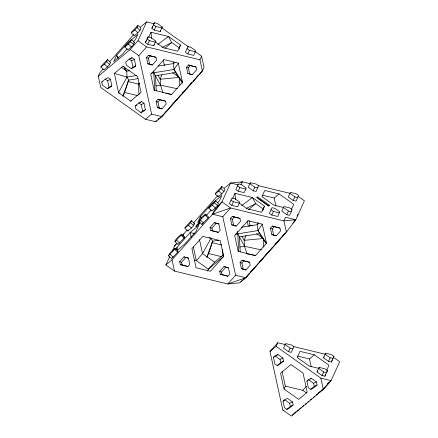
<?xml version="1.0" encoding="UTF-8"?>
<svg xmlns="http://www.w3.org/2000/svg" width="438" height="438" viewBox="0 0 438 438"><rect width="100%" height="100%" fill="white"/><g stroke="black" fill="none" stroke-linecap="round" stroke-linejoin="round"><path stroke-width="0.66" d="M174.089 62.229C171.554 70.43 179.016 76.699 182.536 83.231M206.971 257.265L208.658 253.558L212.654 241.212L211.006 238.168L209.112 237.62M258.272 222.674C255.206 230.766 262.499 237.363 266.151 243.758M122.81 96.086L128.684 80.121L127.036 77.077L126.708 71.126L123.806 66.62M174.138 62.251L173.667 63.532L158.184 66.034M179.071 48.842L180.478 45.015L168.433 36.458L151.001 32.237L148.685 37.318M206.785 257.177L212.654 241.212L218.715 240.232M258.113 223.342L257.643 224.623L241.48 227.234M262.811 210.574L264.453 206.101L252.408 197.543L234.971 193.328L232.655 198.409M161.792 74.958L160.193 79.229L160.516 85.18L163.024 92.796M245.992 235.436L244.169 240.32L244.492 246.271L246.999 253.887M100.882 67.069L101.342 66.061L107.534 59.584L110.584 62.42L109.626 64.512L107.469 66.937L103.932 69.899L100.882 67.069L104.425 64.107L106.582 61.676L107.534 59.584M194.959 51.46L201.589 56.168L204.053 67.414L202.4 71.044L161.89 116.617L155.753 121.753L145.498 119.273L100.762 87.485L98.298 76.239L99.952 72.609L103.1 69.062M124.814 47.041L125.273 46.039L129.768 40.98L131.466 39.557L134.515 42.393L133.557 44.49L131.4 46.915L127.863 49.877L124.814 47.041L128.356 44.079L130.513 41.654L131.466 39.557M131.263 32.883L131.723 31.881L137.915 25.404L140.965 28.24L140.012 30.331L137.855 32.757L134.313 35.719L131.263 32.883L134.805 29.921L136.963 27.495L137.915 25.404M98.298 76.239L130.206 49.538L137.997 40.778L146.599 21.9L154.291 23.761M155.808 41.095L153.711 45.694L147.798 44.265L145.411 42.568L148.006 36.885L150.847 37.569L155.808 41.095L155.348 42.103L149.435 40.668L147.053 38.977L148.006 36.885M162.257 26.942L160.166 31.541L154.247 30.107L151.866 28.415L154.455 22.727L157.297 23.417L162.257 26.942L161.803 27.944L155.884 26.515L153.503 24.824L154.455 22.727M145.411 42.568L146.369 40.477M151.866 28.415L152.818 26.318M122.996 96.174L124.682 92.473L128.684 80.121L138.112 78.599M147.798 44.265L149.435 40.668M154.247 30.107L155.884 26.515M153.711 45.694L154.171 44.692M160.166 31.541L160.62 30.534M180.478 45.015L177.669 51.186L163.308 47.709L155.183 41.933M155.753 121.753L156.311 120.538M187.798 53.945L193.716 55.38L195.808 50.781L190.848 47.255L188.006 46.565L185.416 52.253L187.798 53.945L189.435 50.354L195.353 51.788M202.4 71.044L199.936 59.798L201.589 56.168M202.422 70.031L201.694 71.64L193.142 81.26M168.466 255.797L169.418 253.701L171.576 251.275L175.118 248.313L178.162 251.149L177.708 252.151L171.51 258.634L168.466 255.797L174.658 249.321L175.118 248.313M174.915 241.639L175.868 239.548L178.025 237.117L181.567 234.155L184.612 236.991L184.157 237.998L177.965 244.475L174.915 241.639L181.108 235.162L181.567 234.155M297.966 196.279L304.421 200.867L295.82 219.739L286.375 232.135L245.866 277.708L239.728 282.844L227.815 283.994L174.483 271.084L165.876 264.968L169.763 256.444M172.26 250.963L174.477 246.096L176.53 243.397M184.858 228.154L185.312 227.152L191.51 220.675L194.554 223.506L193.601 225.603L191.444 228.028L187.902 230.99L184.858 228.154L188.395 225.192L190.552 222.767L191.51 220.675M175.879 249.687L176.908 247.432L190.152 232.529L198.743 225.346L195.928 231.516L185.022 243.785L177.198 250.328M182.821 236.12L183.922 233.7L187.075 230.153M187.902 230.99L188.362 229.988M198.847 221.617L199.799 219.52L201.956 217.095L205.499 214.133L208.548 216.969L208.088 217.971L201.896 224.453L198.847 221.617L205.039 215.14L205.499 214.133M208.789 208.132L209.244 207.125L213.739 202.071L215.441 200.648L218.485 203.484L217.533 205.581L215.376 208.006L211.833 210.968L208.789 208.132L212.326 205.17L214.483 202.745L215.441 200.648M215.239 193.974L215.699 192.972L221.891 186.495L224.94 189.326L223.982 191.422L221.825 193.848L218.288 196.81L215.239 193.974L218.781 191.012L220.938 188.586L221.891 186.495M201.896 224.453L202.372 223.402M218.288 196.81L218.743 195.808M165.876 264.968L172.014 259.833L212.523 214.259L214.177 210.629L221.967 201.863L230.569 182.991L242.482 181.841L250.383 183.757M231.768 205.356L237.686 206.785L239.783 202.186L234.817 198.66L231.976 197.976L229.386 203.659L231.768 205.356L233.405 201.759L239.323 203.194M238.217 191.198L244.136 192.627L246.233 188.033L241.267 184.502L238.431 183.818L235.836 189.506L238.217 191.198L239.86 187.606L245.773 189.035M241.103 184.869L242.482 181.841L240.55 182.515M207.519 271.056L208.362 269.206L214.593 262.198L223.462 254.774M253.208 190.793L256.049 191.483L258.639 185.794L256.257 184.102L250.339 182.668L248.242 187.267L253.208 190.793L254.845 187.201L257.686 187.891M257.391 198.047L257.862 197.023L269.907 205.581L268.527 205.712L256.487 197.155L257.862 197.023M249.518 226.369L250.049 225.209L249.041 220.615M264.453 206.101L261.639 212.277L247.278 208.8L239.153 203.024M271.768 215.036L277.687 216.471L279.783 211.872L274.818 208.346L271.982 207.656L269.386 213.344L271.768 215.036L273.405 211.444L279.324 212.873M286.759 214.636L289.6 215.321L292.19 209.632L289.808 207.941L283.89 206.512L281.793 211.105L286.759 214.636L288.396 211.039L291.237 211.729M293.208 200.478L296.05 201.162L298.639 195.479L296.258 193.788L290.339 192.353L288.248 196.952L293.208 200.478L294.845 196.886L297.687 197.571M291.418 209.408L293.734 204.327L279.11 193.935L264.749 190.459L261.935 196.629L273.98 205.187L283.671 207.53M286.928 230.925L286.375 232.135L283.906 220.889L285.56 217.259L295.82 219.739L292.787 223.15M297.074 216.027L297.911 214.182M333.252 357.178L339.702 361.761L331.101 380.638L323.31 389.398L291.401 416.1L282.8 409.99L269.972 351.5L276.11 346.37L277.763 342.74L285.669 344.651M288.489 351.692L291.33 352.376L293.92 346.688L291.538 344.996L285.625 343.567L283.528 348.166L288.489 351.692L290.126 348.095L292.967 348.785M284.01 389.01L280.555 373.264L290.985 364.536L303.03 373.094L307.224 392.213L298.634 399.401L284.01 389.01L285.33 386.108L282.165 371.67M317.079 372.004L319.176 367.405L325.089 368.84L327.471 370.532L324.881 376.215L322.04 375.53L317.079 372.004L317.534 370.997M319.176 367.405L318.716 368.407L323.677 371.939L326.518 372.623L327.471 370.532M323.529 357.846L325.626 353.247L331.544 354.681L333.926 356.373L331.331 362.062L328.495 361.372L323.529 357.846L323.989 356.839M325.626 353.247L325.166 354.254L330.132 357.78L332.968 358.465L333.926 356.373M322.04 375.53L323.677 371.939M328.495 361.372L330.132 357.78M326.699 370.302L329.015 365.221L314.391 354.829L300.03 351.353L297.221 357.523L309.266 366.08L318.952 368.424M324.881 376.215L325.834 374.123M331.331 362.062L332.289 359.965M136.464 75.55L127.036 77.077L118.578 92.549L119.174 93.655M211.006 238.168L202.548 253.635L196.317 260.648L194.379 260.177M151.17 73.173L173.995 69.483L178.315 63.088L163.96 59.612L150.716 74.509L154.165 90.255L171.603 94.477L182.509 82.207L178.315 63.088M235.146 234.264L257.966 230.574L262.291 224.174L247.93 220.703L234.686 235.6L238.141 251.346L255.578 255.568L266.485 243.298L262.291 224.174M182.69 235.316L183.922 233.7M212.523 214.259L230.574 207.979L222.783 216.744L212.523 214.259L221.967 201.863L230.574 207.979L283.906 220.889L295.82 219.739M109.401 61.977L133.71 34.629M127.179 48.875L122.322 54.339L113.732 61.528L116.546 55.352L127.453 43.083L137.882 34.356L135.566 39.436L133.36 41.922M145.498 119.273L151.636 114.137L138.808 55.653L146.599 46.888L199.936 59.798M146.462 57.504L148.438 55.281L155.988 57.312L156.618 60.17L152.304 65.021L147.83 63.734L146.462 57.504L148.334 58.161L149.697 64.391M148.334 58.161L150.311 55.938L155.988 57.312M139.279 83.05L138.397 84.047L138.972 94.624M156.081 101.37L158.058 99.141L165.608 101.178L166.232 104.03L161.918 108.887L157.445 107.595L156.081 101.37L157.948 102.027L159.317 108.257M186.462 67.189L188.439 64.961L195.989 66.998L196.618 69.85L192.304 74.706L187.831 73.414L186.462 67.189L188.335 67.846L189.698 74.077M157.948 102.027L159.93 99.804L165.608 101.178M188.335 67.846L190.311 65.623L195.989 66.998M163.171 114.767L161.222 116.661M164.973 112.741L166.325 111.225M170.825 106.16L177.576 98.566M178.928 97.044L180.73 95.019M182.531 92.993L183.429 91.98M187.031 87.928L191.981 82.36M192.884 81.348L195.134 78.813M196.481 77.296L197.834 75.774M174.685 102.021L162.082 116.201L158.134 119.503M175.583 101.008L191.789 82.777M193.377 223.062L217.681 195.72M174.477 246.096L177.078 243.172M200.1 221.737L196.383 225.521L195.89 226.61L200.067 222.438M206.298 215.43L211.154 209.966M217.336 203.013L219.542 200.527L221.858 195.447L211.428 204.174L200.516 216.443L197.708 222.614L199.728 220.927M198.425 225.017L199.202 224.141M179.668 261.689L183.982 256.832L188.455 258.124L189.824 264.349L187.842 266.578L180.292 264.541L179.668 261.689L181.54 262.346L182.164 265.198M210.048 227.508L214.363 222.652L218.836 223.938L220.204 230.169L218.228 232.392L210.678 230.361L210.048 227.508L211.921 228.165L212.545 231.018M181.54 262.346L185.854 257.489L188.455 258.124M211.921 228.165L216.235 223.309L218.836 223.938M230.437 218.595L232.414 216.372L239.964 218.403L240.588 221.261L236.274 226.112L231.801 224.825L230.437 218.595L232.304 219.252L233.673 225.482M232.304 219.252L234.281 217.029L239.964 218.403M223.703 256.372L210.459 271.27L196.098 267.793L191.904 248.674L202.81 236.405L220.248 240.626L223.703 256.372L208.362 269.206L196.317 260.648L193.306 246.917M219.668 271.368L223.982 266.518L228.455 267.804L229.824 274.035L227.848 276.258L220.298 274.226L219.668 271.368L221.54 272.025L222.165 274.883M221.54 272.025L225.855 267.175L228.455 267.804M240.057 262.461L242.033 260.232L249.583 262.269L250.207 265.121L245.893 269.978L241.42 268.686L240.057 262.461L241.924 263.118L243.287 269.348M270.438 228.28L272.414 226.052L279.964 228.089L280.588 230.941L276.274 235.797L271.801 234.505L270.438 228.28L272.305 228.937L273.673 235.168M241.924 263.118L243.9 260.895L249.583 262.269M272.305 228.937L274.287 226.714L279.964 228.089M235.606 275.228L227.815 283.994L245.866 277.708L235.606 275.228L222.783 216.744M294.243 221.31L295.108 220.336M246.244 276.871L249.397 273.328M250.295 272.316L252.545 269.781M253.898 268.264L255.25 266.742M259.301 262.187L266.95 253.575M267.853 252.567L269.655 250.541M271.45 248.516L272.354 247.503M275.053 244.464L284.059 234.335M246.057 277.292L263.61 257.544M264.508 256.531L280.714 238.299M282.067 236.777L285.664 232.726M269.972 351.5L277.763 342.74M285.33 386.108L302.767 390.324L306.403 386.234M323.885 388.145L324.733 387.187M327.279 384.323L328.976 382.418M327.547 384.23L328.401 383.266M330.394 381.23L323.501 388.982L316.22 395.076M140.461 27.036L146.599 21.9M133.661 43.105L134.515 42.393M101.704 82.076L105.24 79.114L108.06 77.696L110.442 79.388L111.865 85.875L110.162 87.299L107.348 88.717L102.388 85.191L101.704 82.076L102.826 81.506M129.172 59.086L125.635 62.048L126.319 65.163L131.28 68.689L134.094 67.277L135.796 65.853L134.373 59.365L131.991 57.674L129.172 59.086L131.559 60.783L132.977 67.271L131.28 68.689M130.475 58.944L131.991 57.674M114.384 73.425L122.974 66.237L137.598 76.628L141.052 92.374L130.623 101.107L118.578 92.549L114.384 73.425L127.036 77.077M107.348 88.717L109.046 87.293L111.865 85.875M164.951 48.224L171.734 42.552L179.394 47.994M135.254 105.914L138.791 102.952L141.605 101.534L143.993 103.231L145.411 109.719L143.713 111.137L140.899 112.555L135.933 109.029L135.254 105.914L136.941 105.065M140.089 102.804L141.605 101.534M140.899 112.555L142.596 111.132L145.411 109.719M158.08 119.289L159.125 118.413M224.437 188.126L230.569 182.991L238.261 184.852M193.706 224.218L194.554 223.506M183.604 237.839L184.612 236.991M248.401 209.747L255.704 203.637L263.369 209.085M262.45 195.195L274.199 198.042L279.11 193.935M243.101 279.504L244.672 278.19M240.626 281.831L242.11 280.594M243.095 279.767L244.574 278.53M273.378 357.337L275.08 355.919L277.895 354.501L282.855 358.027L283.539 361.142L280.002 364.104L277.183 365.522L274.801 363.83L273.378 357.337L275.069 356.488M276.619 355.568L277.895 354.501M277.183 365.522L280.725 362.56L283.539 361.142M297.736 356.094L309.485 358.936L314.391 354.829M282.997 401.203L284.7 399.779L287.514 398.366L292.475 401.892L293.159 405.008L289.617 407.97L286.802 409.382L284.421 407.69L282.997 401.203L284.689 400.354M306.928 381.18L308.631 379.757L311.445 378.339L316.406 381.865L317.09 384.98L313.553 387.942L310.734 389.36L308.352 387.668L306.928 381.18L308.056 380.611M310.597 379.051L311.445 378.339M286.802 409.382L290.345 406.42L293.159 405.008M310.734 389.36L314.276 386.398L317.09 384.98M294.752 412.777L295.787 411.912M318.525 392.886L322.658 389.426M292.299 415.087L295.94 412.043M296.98 411.173L298.541 409.869M299.581 408.999L301.141 407.69M302.182 406.82L303.742 405.517M305.302 404.208L306.343 403.338M307.903 402.035L308.943 401.164M310.504 399.861L311.544 398.991M313.624 397.25L314.665 396.379M157.79 44.462L168.433 36.458L171.734 42.552L162.011 47.496M241.765 205.553L252.408 197.543L255.704 203.637L246.594 208.274M130.623 101.107L131.833 100.488M131.559 60.783L134.373 59.365M132.977 67.271L135.796 65.853M105.24 79.114L107.622 80.806L110.442 79.388M138.791 102.952L141.173 104.644L143.993 103.231M275.08 355.919L280.041 359.445L282.855 358.027M308.631 379.757L313.592 383.283L316.406 381.865M284.7 399.779L289.66 403.305L292.475 401.892M139.722 83.718L138.397 84.047L127.951 81.517M129.402 70.693L126.708 71.126L121.304 67.123M175.643 72.527L155.441 75.796L156.256 90.732M155.928 85.925L160.516 85.18L177.428 88.766M259.614 233.618L239.416 236.887L240.232 251.823M239.904 247.016L244.492 246.271L261.398 249.857M179.377 77.416L160.193 79.229L157.97 75.122M165.783 93.299L171.603 94.477M246.523 253.739L255.578 255.568M147.83 63.734L152.304 65.021M187.831 73.414L192.304 74.706M137.74 95.632L124.682 92.473L124.611 91.148M157.445 107.595L160.051 108.23M151.636 114.137L161.89 116.617M258.283 185.668L289.89 193.317L294.845 196.886M250.049 225.209L252.633 225.833M231.801 224.825L236.274 226.112M271.801 234.505L276.274 235.797M210.678 230.361L216.356 231.735M194.571 233.602L190.152 232.529L191.154 237.111M211.926 242.608L221.716 244.979M208.658 253.558L221.71 256.723M241.42 268.686L245.893 269.978M180.292 264.541L185.975 265.915M220.298 274.226L225.975 275.601M293.57 346.562L325.834 354.375M276.11 346.37L320.846 378.153L331.101 380.638M282.8 409.99L284.081 410.296M188.439 64.961L190.311 65.623M148.438 55.281L150.311 55.938M158.058 99.141L159.93 99.804M160.675 108.449L161.918 108.887M272.414 226.052L274.287 226.714M232.414 216.372L234.281 217.029M214.363 222.652L216.235 223.309M216.98 231.954L218.228 232.392M242.033 260.232L243.9 260.895M223.982 266.518L225.855 267.175M183.982 256.832L185.854 257.489M226.599 275.82L227.848 276.258M186.599 266.134L187.842 266.578M161.825 27.917L188.887 47.145M187.053 48.662L189.435 50.354M137.997 40.778L146.599 46.888M172.588 72.593L178.332 76.672M130.206 49.538L138.808 55.653M249.884 183.675L254.845 187.201M283.435 207.513L288.396 211.039M257.938 198.436L268.888 206.216M237.473 185.909L239.86 187.606M271.023 209.753L273.405 211.444M231.023 200.067L233.405 201.759M256.558 233.678L262.827 238.135M214.593 262.198L202.548 253.635L199.476 239.619M285.165 344.569L290.126 348.095M302.767 390.324L306.474 392.957M136.963 27.495L140.012 30.331M134.805 29.921L137.855 32.757M130.513 41.654L133.557 44.49M128.356 44.079L131.4 46.915M106.582 61.676L109.626 64.512M104.425 64.107L107.469 66.937M220.938 188.586L223.982 191.422M218.781 191.012L221.825 193.848M214.483 202.745L217.533 205.581M212.326 205.17L215.376 208.006M205.039 215.14L208.088 217.971M200.544 220.194L203.593 223.03M198.721 222.893L199.591 223.703M190.552 222.767L193.601 225.603M188.395 225.192L191.444 228.028M181.108 235.162L184.157 237.998M176.613 240.216L179.662 243.052M174.658 249.321L177.708 252.151M170.163 254.374L173.213 257.21M173.995 69.483L182.509 82.207M257.966 230.574L266.485 243.298M124.655 68.64L126.139 70.852M118.359 58.172L116.546 55.352L118.046 58.123M201.606 218.135L200.516 216.443L201.42 218.108M153.158 71.575L160.516 85.18M241.946 236.213L244.169 240.32L263.353 238.507L263.818 247.103M237.133 232.666L244.492 246.271M320.846 378.153L323.31 389.398M274.199 198.042L275.935 205.953M309.485 358.936L311.215 366.847M313.592 383.283L314.276 386.398M280.041 359.445L280.725 362.56M289.66 403.305L290.345 406.42M247.289 221.551L248.297 226.145M163.171 59.809L164.464 65.711M176.908 247.432L177.472 249.999M141.173 104.644L142.596 111.132M172.014 259.833L174.483 271.084M107.622 80.806L109.046 87.293M234.971 193.328L235.524 199.41M151.001 32.237L151.548 38.32M237.62 231.193L238.732 251.494M222.619 249.764L222.947 255.715M179.416 78.079L179.81 85.35M153.683 70.764L154.756 90.403"/></g></svg>
